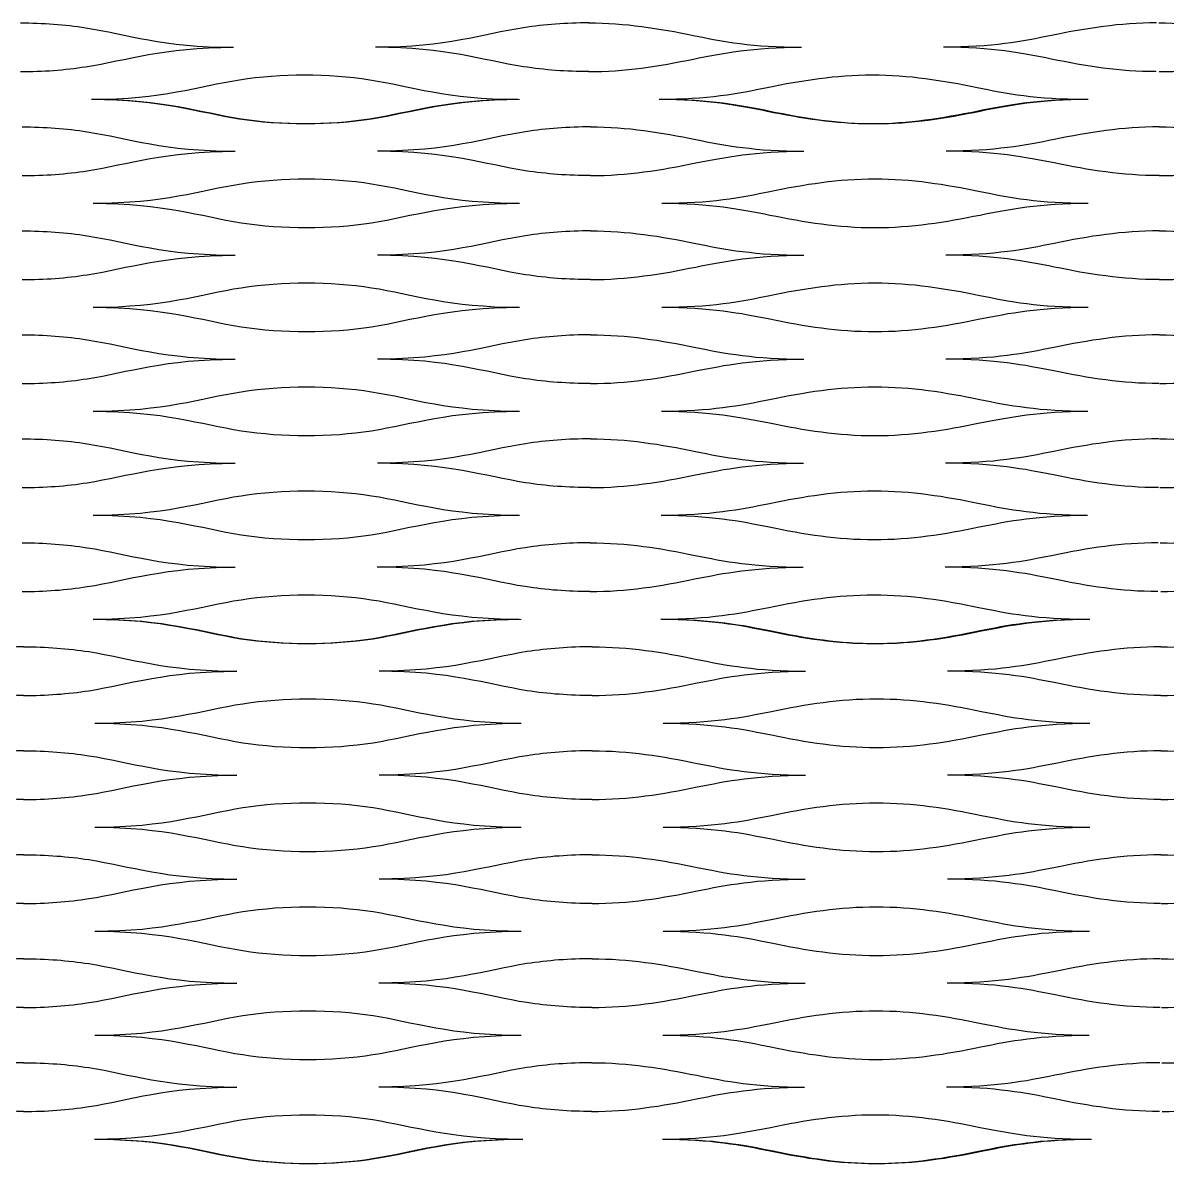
# Model space of a CAD drawing. Header units: millimetres. Extents: x 1 to 583, y -486 to -2.
# Drawn here: x 340.55 to 361.34, y -48.27 to -27.52 of the extents above; entities that cross this region are included whole.
import ezdxf

# ---------------------------------------------------------------- set-up
doc = ezdxf.new("R2010")
doc.units = ezdxf.units.MM
doc.header["$MEASUREMENT"] = 0
doc.layers.add('DEFAULT', color=7, linetype='Continuous')

msp = doc.modelspace()

# ---------------------------------------------------------------- linework, layer by layer
at = {"layer": 'DEFAULT'}
for points, knots in [([(340.51, -27.519), (340.913, -27.519), (341.317, -27.549), (341.693, -27.608), (342.446, -27.726), (343.091, -27.962), (344.381, -27.962)], [0, 0, 0, 0, 1, 1, 1, 2, 2, 2, 2]), ([(350.833, -27.519), (350.429, -27.519), (350.026, -27.549), (349.65, -27.608), (348.897, -27.726), (348.252, -27.962), (346.962, -27.962)], [0, 0, 0, 0, 1, 1, 1, 2, 2, 2, 2]), ([(350.83, -27.519), (351.495, -27.519), (352.109, -27.618), (352.737, -27.748), (353.251, -27.854), (353.827, -27.962), (354.698, -27.962)], [0, 0, 0, 0, 1, 1, 1, 2, 2, 2, 2]), ([(361.15, -27.519), (360.485, -27.519), (359.87, -27.618), (359.241, -27.748), (358.726, -27.854), (358.148, -27.962), (357.277, -27.962)], [0, 0, 0, 0, 1, 1, 1, 2, 2, 2, 2]), ([(361.188, -27.519), (361.853, -27.519), (362.468, -27.618), (363.097, -27.748), (363.612, -27.854), (364.19, -27.962), (365.061, -27.962)], [0, 0, 0, 0, 1, 1, 1, 2, 2, 2, 2]), ([(340.51, -28.405), (340.913, -28.405), (341.317, -28.375), (341.693, -28.316), (342.446, -28.198), (343.091, -27.962), (344.381, -27.962)], [0, 0, 0, 0, 1, 1, 1, 2, 2, 2, 2]), ([(350.833, -28.405), (350.429, -28.405), (350.026, -28.375), (349.65, -28.316), (348.897, -28.198), (348.252, -27.962), (346.962, -27.962)], [0, 0, 0, 0, 1, 1, 1, 2, 2, 2, 2]), ([(350.826, -28.405), (351.491, -28.405), (352.105, -28.306), (352.735, -28.176), (353.25, -28.07), (353.827, -27.962), (354.698, -27.962)], [0, 0, 0, 0, 1, 1, 1, 2, 2, 2, 2]), ([(361.143, -28.405), (360.478, -28.405), (359.865, -28.306), (359.237, -28.176), (358.724, -28.07), (358.148, -27.962), (357.277, -27.962)], [0, 0, 0, 0, 1, 1, 1, 2, 2, 2, 2]), ([(361.195, -28.405), (361.86, -28.405), (362.473, -28.306), (363.101, -28.176), (363.614, -28.07), (364.19, -27.962), (365.061, -27.962)], [0, 0, 0, 0, 1, 1, 1, 2, 2, 2, 2]), ([(341.8, -28.907), (343.091, -28.907), (343.736, -28.671), (344.489, -28.552), (345.241, -28.434), (346.101, -28.434), (346.854, -28.552), (347.607, -28.671), (348.252, -28.907), (349.542, -28.907)], [0, 0, 0, 0, 1, 1, 1, 2, 2, 2, 3, 3, 3, 3]), ([(352.113, -28.907), (352.984, -28.907), (353.561, -28.799), (354.076, -28.693), (354.705, -28.563), (355.319, -28.464), (355.984, -28.464), (356.649, -28.464), (357.262, -28.563), (357.89, -28.693), (358.403, -28.799), (358.979, -28.907), (359.849, -28.907)], [0, 0, 0, 0, 1, 1, 1, 2, 2, 2, 3, 3, 3, 4, 4, 4, 4]), ([(341.8, -28.907), (343.089, -28.907), (343.733, -29.143), (344.485, -29.261), (345.237, -29.379), (346.097, -29.379), (346.849, -29.261), (347.601, -29.143), (348.246, -28.907), (349.535, -28.907)], [0, 0, 0, 0, 1, 1, 1, 2, 2, 2, 3, 3, 3, 3]), ([(341.83, -28.907), (343.121, -28.907), (343.767, -29.143), (344.52, -29.261), (345.273, -29.379), (346.134, -29.379), (346.887, -29.261), (347.64, -29.143), (348.286, -28.907), (349.577, -28.907)], [0, 0, 0, 0, 1, 1, 1, 2, 2, 2, 3, 3, 3, 3]), ([(352.113, -28.907), (352.984, -28.907), (353.559, -29.014), (354.073, -29.121), (354.699, -29.25), (355.312, -29.349), (355.976, -29.349), (356.641, -29.349), (357.255, -29.25), (357.885, -29.121), (358.401, -29.014), (358.979, -28.907), (359.849, -28.907)], [0, 0, 0, 0, 1, 1, 1, 2, 2, 2, 3, 3, 3, 4, 4, 4, 4]), ([(352.159, -28.907), (353.031, -28.907), (353.608, -29.014), (354.123, -29.121), (354.753, -29.25), (355.367, -29.35), (356.033, -29.35), (356.698, -29.35), (357.313, -29.25), (357.942, -29.121), (358.457, -29.014), (359.035, -28.907), (359.906, -28.907)], [0, 0, 0, 0, 1, 1, 1, 2, 2, 2, 3, 3, 3, 4, 4, 4, 4]), ([(340.539, -29.409), (340.942, -29.409), (341.346, -29.438), (341.722, -29.497), (342.476, -29.615), (343.121, -29.851), (344.412, -29.851)], [0, 0, 0, 0, 1, 1, 1, 2, 2, 2, 2]), ([(350.868, -29.409), (350.465, -29.409), (350.061, -29.438), (349.685, -29.497), (348.932, -29.615), (348.286, -29.851), (346.995, -29.851)], [0, 0, 0, 0, 1, 1, 1, 2, 2, 2, 2]), ([(350.868, -29.409), (351.534, -29.409), (352.148, -29.508), (352.778, -29.638), (353.293, -29.744), (353.87, -29.851), (354.742, -29.851)], [0, 0, 0, 0, 1, 1, 1, 2, 2, 2, 2]), ([(361.198, -29.409), (360.532, -29.409), (359.917, -29.508), (359.288, -29.638), (358.773, -29.744), (358.196, -29.851), (357.324, -29.851)], [0, 0, 0, 0, 1, 1, 1, 2, 2, 2, 2]), ([(361.198, -29.409), (361.863, -29.409), (362.478, -29.508), (363.107, -29.638), (363.622, -29.744), (364.2, -29.851), (365.071, -29.851)], [0, 0, 0, 0, 1, 1, 1, 2, 2, 2, 2]), ([(340.539, -30.294), (340.942, -30.294), (341.346, -30.265), (341.722, -30.206), (342.476, -30.088), (343.121, -29.851), (344.412, -29.851)], [0, 0, 0, 0, 1, 1, 1, 2, 2, 2, 2]), ([(350.868, -30.294), (350.465, -30.294), (350.061, -30.265), (349.685, -30.206), (348.932, -30.088), (348.286, -29.851), (346.995, -29.851)], [0, 0, 0, 0, 1, 1, 1, 2, 2, 2, 2]), ([(350.868, -30.294), (351.534, -30.294), (352.148, -30.195), (352.778, -30.065), (353.293, -29.959), (353.87, -29.851), (354.742, -29.851)], [0, 0, 0, 0, 1, 1, 1, 2, 2, 2, 2]), ([(361.197, -30.294), (360.532, -30.294), (359.917, -30.195), (359.288, -30.065), (358.773, -29.959), (358.196, -29.851), (357.324, -29.851)], [0, 0, 0, 0, 1, 1, 1, 2, 2, 2, 2]), ([(361.198, -30.294), (361.863, -30.294), (362.478, -30.195), (363.107, -30.065), (363.622, -29.959), (364.2, -29.851), (365.071, -29.851)], [0, 0, 0, 0, 1, 1, 1, 2, 2, 2, 2]), ([(341.83, -30.796), (343.121, -30.796), (343.767, -30.56), (344.52, -30.442), (345.273, -30.324), (346.134, -30.324), (346.887, -30.442), (347.64, -30.56), (348.286, -30.796), (349.577, -30.796)], [0, 0, 0, 0, 1, 1, 1, 2, 2, 2, 3, 3, 3, 3]), ([(352.159, -30.796), (353.031, -30.796), (353.608, -30.689), (354.123, -30.582), (354.753, -30.452), (355.367, -30.353), (356.033, -30.353), (356.698, -30.353), (357.313, -30.452), (357.942, -30.582), (358.457, -30.689), (359.035, -30.796), (359.906, -30.796)], [0, 0, 0, 0, 1, 1, 1, 2, 2, 2, 3, 3, 3, 4, 4, 4, 4]), ([(341.83, -30.796), (343.121, -30.796), (343.767, -31.032), (344.52, -31.15), (345.273, -31.268), (346.134, -31.268), (346.887, -31.15), (347.64, -31.032), (348.286, -30.796), (349.577, -30.796)], [0, 0, 0, 0, 1, 1, 1, 2, 2, 2, 3, 3, 3, 3]), ([(352.159, -30.796), (353.031, -30.796), (353.608, -30.904), (354.123, -31.01), (354.752, -31.14), (355.367, -31.239), (356.032, -31.239), (356.698, -31.239), (357.313, -31.14), (357.942, -31.01), (358.457, -30.904), (359.035, -30.796), (359.906, -30.796)], [0, 0, 0, 0, 1, 1, 1, 2, 2, 2, 3, 3, 3, 4, 4, 4, 4]), ([(340.539, -31.298), (340.942, -31.298), (341.346, -31.328), (341.722, -31.387), (342.476, -31.505), (343.121, -31.741), (344.412, -31.741)], [0, 0, 0, 0, 1, 1, 1, 2, 2, 2, 2]), ([(350.868, -31.298), (350.465, -31.298), (350.061, -31.328), (349.685, -31.387), (348.931, -31.505), (348.286, -31.741), (346.995, -31.741)], [0, 0, 0, 0, 1, 1, 1, 2, 2, 2, 2]), ([(350.868, -31.298), (351.534, -31.298), (352.148, -31.397), (352.777, -31.527), (353.292, -31.633), (353.87, -31.741), (354.741, -31.741)], [0, 0, 0, 0, 1, 1, 1, 2, 2, 2, 2]), ([(361.197, -31.298), (360.531, -31.298), (359.917, -31.397), (359.287, -31.527), (358.772, -31.633), (358.195, -31.741), (357.323, -31.741)], [0, 0, 0, 0, 1, 1, 1, 2, 2, 2, 2]), ([(361.198, -31.298), (361.864, -31.298), (362.478, -31.397), (363.108, -31.527), (363.623, -31.633), (364.2, -31.741), (365.072, -31.741)], [0, 0, 0, 0, 1, 1, 1, 2, 2, 2, 2]), ([(340.539, -32.184), (340.942, -32.184), (341.346, -32.154), (341.722, -32.095), (342.476, -31.977), (343.121, -31.741), (344.412, -31.741)], [0, 0, 0, 0, 1, 1, 1, 2, 2, 2, 2]), ([(350.868, -32.184), (350.465, -32.184), (350.061, -32.154), (349.685, -32.095), (348.931, -31.977), (348.286, -31.741), (346.995, -31.741)], [0, 0, 0, 0, 1, 1, 1, 2, 2, 2, 2]), ([(350.868, -32.184), (351.533, -32.184), (352.148, -32.085), (352.777, -31.955), (353.292, -31.849), (353.87, -31.741), (354.741, -31.741)], [0, 0, 0, 0, 1, 1, 1, 2, 2, 2, 2]), ([(361.196, -32.184), (360.531, -32.184), (359.916, -32.085), (359.287, -31.955), (358.772, -31.849), (358.195, -31.741), (357.323, -31.741)], [0, 0, 0, 0, 1, 1, 1, 2, 2, 2, 2]), ([(361.199, -32.184), (361.864, -32.184), (362.479, -32.085), (363.108, -31.955), (363.623, -31.849), (364.2, -31.741), (365.072, -31.741)], [0, 0, 0, 0, 1, 1, 1, 2, 2, 2, 2]), ([(341.83, -32.686), (343.121, -32.686), (343.767, -32.449), (344.52, -32.331), (345.273, -32.213), (346.134, -32.213), (346.887, -32.331), (347.64, -32.449), (348.286, -32.686), (349.577, -32.686)], [0, 0, 0, 0, 1, 1, 1, 2, 2, 2, 3, 3, 3, 3]), ([(352.159, -32.686), (353.03, -32.686), (353.608, -32.578), (354.123, -32.472), (354.752, -32.342), (355.366, -32.243), (356.032, -32.243), (356.698, -32.243), (357.312, -32.342), (357.941, -32.472), (358.456, -32.578), (359.034, -32.686), (359.905, -32.686)], [0, 0, 0, 0, 1, 1, 1, 2, 2, 2, 3, 3, 3, 4, 4, 4, 4]), ([(341.83, -32.686), (343.121, -32.686), (343.767, -32.922), (344.52, -33.04), (345.273, -33.158), (346.134, -33.158), (346.887, -33.04), (347.64, -32.922), (348.285, -32.686), (349.576, -32.686)], [0, 0, 0, 0, 1, 1, 1, 2, 2, 2, 3, 3, 3, 3]), ([(352.159, -32.686), (353.03, -32.686), (353.607, -32.793), (354.122, -32.899), (354.751, -33.029), (355.365, -33.128), (356.031, -33.128), (356.697, -33.128), (357.311, -33.029), (357.941, -32.899), (358.456, -32.793), (359.034, -32.686), (359.905, -32.686)], [0, 0, 0, 0, 1, 1, 1, 2, 2, 2, 3, 3, 3, 4, 4, 4, 4]), ([(340.539, -33.187), (340.942, -33.187), (341.346, -33.217), (341.722, -33.276), (342.476, -33.394), (343.121, -33.63), (344.412, -33.63)], [0, 0, 0, 0, 1, 1, 1, 2, 2, 2, 2]), ([(350.867, -33.187), (350.464, -33.187), (350.061, -33.217), (349.684, -33.276), (348.931, -33.394), (348.285, -33.63), (346.994, -33.63)], [0, 0, 0, 0, 1, 1, 1, 2, 2, 2, 2]), ([(350.867, -33.187), (351.533, -33.187), (352.147, -33.287), (352.776, -33.416), (353.291, -33.523), (353.868, -33.63), (354.739, -33.63)], [0, 0, 0, 0, 1, 1, 1, 2, 2, 2, 2]), ([(361.195, -33.187), (360.529, -33.187), (359.915, -33.287), (359.285, -33.416), (358.77, -33.523), (358.193, -33.63), (357.321, -33.63)], [0, 0, 0, 0, 1, 1, 1, 2, 2, 2, 2]), ([(361.2, -33.187), (361.866, -33.187), (362.48, -33.287), (363.11, -33.416), (363.625, -33.523), (364.202, -33.63), (365.074, -33.63)], [0, 0, 0, 0, 1, 1, 1, 2, 2, 2, 2]), ([(340.539, -34.073), (340.942, -34.073), (341.346, -34.044), (341.722, -33.985), (342.476, -33.866), (343.121, -33.63), (344.412, -33.63)], [0, 0, 0, 0, 1, 1, 1, 2, 2, 2, 2]), ([(350.867, -34.073), (350.464, -34.073), (350.061, -34.044), (349.684, -33.985), (348.931, -33.866), (348.285, -33.63), (346.994, -33.63)], [0, 0, 0, 0, 1, 1, 1, 2, 2, 2, 2]), ([(350.866, -34.073), (351.532, -34.073), (352.146, -33.974), (352.775, -33.844), (353.29, -33.738), (353.868, -33.63), (354.739, -33.63)], [0, 0, 0, 0, 1, 1, 1, 2, 2, 2, 2]), ([(361.193, -34.073), (360.528, -34.073), (359.913, -33.974), (359.285, -33.844), (358.77, -33.738), (358.193, -33.63), (357.321, -33.63)], [0, 0, 0, 0, 1, 1, 1, 2, 2, 2, 2]), ([(361.202, -34.073), (361.867, -34.073), (362.482, -33.974), (363.111, -33.844), (363.625, -33.738), (364.202, -33.63), (365.074, -33.63)], [0, 0, 0, 0, 1, 1, 1, 2, 2, 2, 2]), ([(341.83, -34.575), (343.121, -34.575), (343.767, -34.339), (344.52, -34.221), (345.273, -34.103), (346.134, -34.103), (346.887, -34.221), (347.64, -34.339), (348.285, -34.575), (349.576, -34.575)], [0, 0, 0, 0, 1, 1, 1, 2, 2, 2, 3, 3, 3, 3]), ([(352.156, -34.575), (353.028, -34.575), (353.605, -34.467), (354.12, -34.361), (354.749, -34.231), (355.364, -34.132), (356.029, -34.132), (356.695, -34.132), (357.309, -34.231), (357.938, -34.361), (358.453, -34.467), (359.03, -34.575), (359.901, -34.575)], [0, 0, 0, 0, 1, 1, 1, 2, 2, 2, 3, 3, 3, 4, 4, 4, 4]), ([(341.83, -34.575), (343.12, -34.575), (343.766, -34.811), (344.519, -34.929), (345.272, -35.047), (346.132, -35.047), (346.885, -34.929), (347.639, -34.811), (348.284, -34.575), (349.575, -34.575)], [0, 0, 0, 0, 1, 1, 1, 2, 2, 2, 3, 3, 3, 3]), ([(352.156, -34.575), (353.028, -34.575), (353.605, -34.683), (354.119, -34.789), (354.748, -34.919), (355.362, -35.018), (356.027, -35.018), (356.693, -35.018), (357.307, -34.919), (357.937, -34.789), (358.452, -34.683), (359.03, -34.575), (359.901, -34.575)], [0, 0, 0, 0, 1, 1, 1, 2, 2, 2, 3, 3, 3, 4, 4, 4, 4]), ([(340.539, -35.077), (340.942, -35.077), (341.346, -35.106), (341.722, -35.166), (342.475, -35.284), (343.12, -35.52), (344.411, -35.52)], [0, 0, 0, 0, 1, 1, 1, 2, 2, 2, 2]), ([(350.866, -35.077), (350.462, -35.077), (350.059, -35.106), (349.682, -35.166), (348.929, -35.284), (348.284, -35.52), (346.993, -35.52)], [0, 0, 0, 0, 1, 1, 1, 2, 2, 2, 2]), ([(350.864, -35.077), (351.53, -35.077), (352.144, -35.176), (352.773, -35.306), (353.287, -35.412), (353.864, -35.52), (354.735, -35.52)], [0, 0, 0, 0, 1, 1, 1, 2, 2, 2, 2]), ([(361.19, -35.077), (360.524, -35.077), (359.909, -35.176), (359.28, -35.306), (358.765, -35.412), (358.187, -35.52), (357.316, -35.52)], [0, 0, 0, 0, 1, 1, 1, 2, 2, 2, 2]), ([(361.205, -35.077), (361.871, -35.077), (362.486, -35.176), (363.115, -35.306), (363.63, -35.412), (364.208, -35.52), (365.079, -35.52)], [0, 0, 0, 0, 1, 1, 1, 2, 2, 2, 2]), ([(340.539, -35.963), (340.942, -35.963), (341.346, -35.933), (341.722, -35.874), (342.475, -35.756), (343.12, -35.52), (344.411, -35.52)], [0, 0, 0, 0, 1, 1, 1, 2, 2, 2, 2]), ([(350.866, -35.963), (350.462, -35.963), (350.059, -35.933), (349.682, -35.874), (348.929, -35.756), (348.284, -35.52), (346.993, -35.52)], [0, 0, 0, 0, 1, 1, 1, 2, 2, 2, 2]), ([(350.862, -35.963), (351.528, -35.963), (352.142, -35.863), (352.771, -35.734), (353.286, -35.627), (353.864, -35.52), (354.735, -35.52)], [0, 0, 0, 0, 1, 1, 1, 2, 2, 2, 2]), ([(361.186, -35.963), (360.52, -35.963), (359.907, -35.863), (359.278, -35.734), (358.764, -35.627), (358.187, -35.52), (357.316, -35.52)], [0, 0, 0, 0, 1, 1, 1, 2, 2, 2, 2]), ([(361.209, -35.963), (361.875, -35.963), (362.489, -35.863), (363.117, -35.734), (363.631, -35.627), (364.208, -35.52), (365.079, -35.52)], [0, 0, 0, 0, 1, 1, 1, 2, 2, 2, 2]), ([(341.83, -36.464), (343.12, -36.464), (343.766, -36.228), (344.519, -36.11), (345.272, -35.992), (346.132, -35.992), (346.885, -36.11), (347.639, -36.228), (348.284, -36.464), (349.575, -36.464)], [0, 0, 0, 0, 1, 1, 1, 2, 2, 2, 3, 3, 3, 3]), ([(352.151, -36.464), (353.022, -36.464), (353.6, -36.357), (354.115, -36.251), (354.744, -36.121), (355.358, -36.022), (356.024, -36.022), (356.689, -36.022), (357.303, -36.121), (357.931, -36.251), (358.445, -36.357), (359.022, -36.464), (359.893, -36.464)], [0, 0, 0, 0, 1, 1, 1, 2, 2, 2, 3, 3, 3, 4, 4, 4, 4]), ([(341.829, -36.464), (343.119, -36.464), (343.764, -36.701), (344.517, -36.819), (345.27, -36.937), (346.13, -36.937), (346.883, -36.819), (347.635, -36.701), (348.28, -36.464), (349.571, -36.464)], [0, 0, 0, 0, 1, 1, 1, 2, 2, 2, 3, 3, 3, 3]), ([(352.151, -36.464), (353.022, -36.464), (353.599, -36.572), (354.113, -36.678), (354.741, -36.808), (355.354, -36.907), (356.019, -36.907), (356.684, -36.907), (357.299, -36.808), (357.929, -36.678), (358.444, -36.572), (359.022, -36.464), (359.893, -36.464)], [0, 0, 0, 0, 1, 1, 1, 2, 2, 2, 3, 3, 3, 4, 4, 4, 4]), ([(340.539, -36.966), (340.942, -36.966), (341.345, -36.996), (341.722, -37.055), (342.474, -37.173), (343.119, -37.409), (344.41, -37.409)], [0, 0, 0, 0, 1, 1, 1, 2, 2, 2, 2]), ([(350.861, -36.966), (350.458, -36.966), (350.055, -36.996), (349.678, -37.055), (348.926, -37.173), (348.28, -37.409), (346.99, -37.409)], [0, 0, 0, 0, 1, 1, 1, 2, 2, 2, 2]), ([(350.859, -36.966), (351.524, -36.966), (352.138, -37.065), (352.766, -37.195), (353.279, -37.301), (353.856, -37.409), (354.726, -37.409)], [0, 0, 0, 0, 1, 1, 1, 2, 2, 2, 2]), ([(361.179, -36.966), (360.514, -36.966), (359.899, -37.065), (359.269, -37.195), (358.754, -37.301), (358.177, -37.409), (357.306, -37.409)], [0, 0, 0, 0, 1, 1, 1, 2, 2, 2, 2]), ([(361.216, -36.966), (361.881, -36.966), (362.496, -37.065), (363.126, -37.195), (363.641, -37.301), (364.219, -37.409), (365.089, -37.409)], [0, 0, 0, 0, 1, 1, 1, 2, 2, 2, 2]), ([(340.539, -37.852), (340.942, -37.852), (341.345, -37.822), (341.722, -37.763), (342.474, -37.645), (343.119, -37.409), (344.41, -37.409)], [0, 0, 0, 0, 1, 1, 1, 2, 2, 2, 2]), ([(350.861, -37.852), (350.458, -37.852), (350.055, -37.822), (349.678, -37.763), (348.926, -37.645), (348.28, -37.409), (346.99, -37.409)], [0, 0, 0, 0, 1, 1, 1, 2, 2, 2, 2]), ([(350.855, -37.852), (351.52, -37.852), (352.134, -37.753), (352.763, -37.623), (353.278, -37.517), (353.856, -37.409), (354.726, -37.409)], [0, 0, 0, 0, 1, 1, 1, 2, 2, 2, 2]), ([(361.171, -37.852), (360.506, -37.852), (359.893, -37.753), (359.266, -37.623), (358.752, -37.517), (358.177, -37.409), (357.306, -37.409)], [0, 0, 0, 0, 1, 1, 1, 2, 2, 2, 2]), ([(361.224, -37.852), (361.889, -37.852), (362.502, -37.753), (363.129, -37.623), (363.643, -37.517), (364.219, -37.409), (365.089, -37.409)], [0, 0, 0, 0, 1, 1, 1, 2, 2, 2, 2]), ([(341.829, -38.354), (343.119, -38.354), (343.764, -38.118), (344.517, -38), (345.27, -37.882), (346.13, -37.882), (346.883, -38), (347.635, -38.118), (348.28, -38.354), (349.571, -38.354)], [0, 0, 0, 0, 1, 1, 1, 2, 2, 2, 3, 3, 3, 3]), ([(352.142, -38.354), (353.012, -38.354), (353.59, -38.246), (354.104, -38.14), (354.734, -38.01), (355.348, -37.911), (356.013, -37.911), (356.678, -37.911), (357.291, -38.01), (357.918, -38.14), (358.432, -38.246), (359.007, -38.354), (359.878, -38.354)], [0, 0, 0, 0, 1, 1, 1, 2, 2, 2, 3, 3, 3, 4, 4, 4, 4]), ([(341.828, -38.354), (343.117, -38.354), (343.762, -38.59), (344.514, -38.708), (345.266, -38.826), (346.126, -38.826), (346.878, -38.708), (347.63, -38.59), (348.274, -38.354), (349.564, -38.354)], [0, 0, 0, 0, 1, 1, 1, 2, 2, 2, 3, 3, 3, 3]), ([(341.859, -38.354), (343.15, -38.354), (343.795, -38.59), (344.549, -38.708), (345.302, -38.826), (346.163, -38.826), (346.916, -38.708), (347.669, -38.59), (348.315, -38.354), (349.606, -38.354)], [0, 0, 0, 0, 1, 1, 1, 2, 2, 2, 3, 3, 3, 3]), ([(352.142, -38.354), (353.012, -38.354), (353.588, -38.461), (354.101, -38.568), (354.728, -38.698), (355.34, -38.797), (356.005, -38.797), (356.669, -38.797), (357.284, -38.698), (357.914, -38.568), (358.429, -38.461), (359.007, -38.354), (359.878, -38.354)], [0, 0, 0, 0, 1, 1, 1, 2, 2, 2, 3, 3, 3, 4, 4, 4, 4]), ([(352.188, -38.354), (353.06, -38.354), (353.637, -38.462), (354.152, -38.568), (354.781, -38.698), (355.396, -38.797), (356.061, -38.797), (356.727, -38.797), (357.342, -38.698), (357.971, -38.568), (358.486, -38.462), (359.064, -38.354), (359.935, -38.354)], [0, 0, 0, 0, 1, 1, 1, 2, 2, 2, 3, 3, 3, 4, 4, 4, 4]), ([(340.567, -38.856), (339.902, -38.856), (339.287, -38.955), (338.658, -39.085), (338.143, -39.191), (337.566, -39.299), (336.694, -39.299)], [0, 0, 0, 0, 1, 1, 1, 2, 2, 2, 2]), ([(340.567, -38.856), (340.971, -38.856), (341.374, -38.885), (341.751, -38.944), (342.504, -39.062), (343.15, -39.299), (344.441, -39.299)], [0, 0, 0, 0, 1, 1, 1, 2, 2, 2, 2]), ([(350.897, -38.856), (350.493, -38.856), (350.09, -38.885), (349.713, -38.944), (348.96, -39.062), (348.315, -39.299), (347.023, -39.299)], [0, 0, 0, 0, 1, 1, 1, 2, 2, 2, 2]), ([(350.897, -38.856), (351.563, -38.856), (352.177, -38.955), (352.806, -39.085), (353.321, -39.191), (353.899, -39.299), (354.77, -39.299)], [0, 0, 0, 0, 1, 1, 1, 2, 2, 2, 2]), ([(361.226, -38.856), (360.56, -38.856), (359.946, -38.955), (359.317, -39.085), (358.802, -39.191), (358.224, -39.299), (357.353, -39.299)], [0, 0, 0, 0, 1, 1, 1, 2, 2, 2, 2]), ([(361.226, -38.856), (361.892, -38.856), (362.506, -38.955), (363.136, -39.085), (363.651, -39.191), (364.228, -39.299), (365.1, -39.299)], [0, 0, 0, 0, 1, 1, 1, 2, 2, 2, 2]), ([(340.567, -39.741), (339.902, -39.741), (339.287, -39.642), (338.658, -39.513), (338.143, -39.406), (337.566, -39.299), (336.694, -39.299)], [0, 0, 0, 0, 1, 1, 1, 2, 2, 2, 2]), ([(340.567, -39.741), (340.971, -39.741), (341.374, -39.712), (341.751, -39.653), (342.504, -39.535), (343.15, -39.299), (344.441, -39.299)], [0, 0, 0, 0, 1, 1, 1, 2, 2, 2, 2]), ([(350.897, -39.741), (350.493, -39.741), (350.09, -39.712), (349.713, -39.653), (348.96, -39.535), (348.315, -39.299), (347.023, -39.299)], [0, 0, 0, 0, 1, 1, 1, 2, 2, 2, 2]), ([(350.897, -39.741), (351.562, -39.741), (352.177, -39.642), (352.806, -39.513), (353.321, -39.406), (353.899, -39.299), (354.77, -39.299)], [0, 0, 0, 0, 1, 1, 1, 2, 2, 2, 2]), ([(361.226, -39.741), (360.56, -39.741), (359.946, -39.642), (359.317, -39.513), (358.802, -39.406), (358.224, -39.299), (357.353, -39.299)], [0, 0, 0, 0, 1, 1, 1, 2, 2, 2, 2]), ([(361.226, -39.741), (361.892, -39.741), (362.507, -39.642), (363.136, -39.513), (363.651, -39.406), (364.228, -39.299), (365.1, -39.299)], [0, 0, 0, 0, 1, 1, 1, 2, 2, 2, 2]), ([(341.859, -40.243), (343.15, -40.243), (343.795, -40.007), (344.549, -39.889), (345.302, -39.771), (346.163, -39.771), (346.916, -39.889), (347.669, -40.007), (348.315, -40.243), (349.606, -40.243)], [0, 0, 0, 0, 1, 1, 1, 2, 2, 2, 3, 3, 3, 3]), ([(352.188, -40.243), (353.06, -40.243), (353.637, -40.136), (354.152, -40.029), (354.781, -39.9), (355.396, -39.8), (356.061, -39.8), (356.727, -39.8), (357.342, -39.9), (357.971, -40.029), (358.486, -40.136), (359.063, -40.243), (359.935, -40.243)], [0, 0, 0, 0, 1, 1, 1, 2, 2, 2, 3, 3, 3, 4, 4, 4, 4]), ([(341.859, -40.243), (343.15, -40.243), (343.795, -40.48), (344.549, -40.598), (345.302, -40.716), (346.162, -40.716), (346.916, -40.598), (347.669, -40.48), (348.314, -40.243), (349.606, -40.243)], [0, 0, 0, 0, 1, 1, 1, 2, 2, 2, 3, 3, 3, 3]), ([(352.188, -40.243), (353.06, -40.243), (353.637, -40.351), (354.152, -40.457), (354.781, -40.587), (355.395, -40.686), (356.061, -40.686), (356.727, -40.686), (357.341, -40.587), (357.971, -40.457), (358.486, -40.351), (359.063, -40.243), (359.935, -40.243)], [0, 0, 0, 0, 1, 1, 1, 2, 2, 2, 3, 3, 3, 4, 4, 4, 4]), ([(340.567, -40.745), (339.902, -40.745), (339.287, -40.844), (338.658, -40.974), (338.143, -41.08), (337.566, -41.188), (336.694, -41.188)], [0, 0, 0, 0, 1, 1, 1, 2, 2, 2, 2]), ([(340.567, -40.745), (340.971, -40.745), (341.374, -40.775), (341.751, -40.834), (342.504, -40.952), (343.15, -41.188), (344.441, -41.188)], [0, 0, 0, 0, 1, 1, 1, 2, 2, 2, 2]), ([(350.897, -40.745), (350.493, -40.745), (350.09, -40.775), (349.713, -40.834), (348.96, -40.952), (348.314, -41.188), (347.023, -41.188)], [0, 0, 0, 0, 1, 1, 1, 2, 2, 2, 2]), ([(350.897, -40.745), (351.562, -40.745), (352.177, -40.844), (352.806, -40.974), (353.321, -41.08), (353.898, -41.188), (354.77, -41.188)], [0, 0, 0, 0, 1, 1, 1, 2, 2, 2, 2]), ([(361.226, -40.745), (360.56, -40.745), (359.945, -40.844), (359.316, -40.974), (358.801, -41.08), (358.224, -41.188), (357.352, -41.188)], [0, 0, 0, 0, 1, 1, 1, 2, 2, 2, 2]), ([(361.227, -40.745), (361.892, -40.745), (362.507, -40.844), (363.136, -40.974), (363.651, -41.08), (364.229, -41.188), (365.1, -41.188)], [0, 0, 0, 0, 1, 1, 1, 2, 2, 2, 2]), ([(340.567, -41.631), (339.902, -41.631), (339.287, -41.532), (338.658, -41.402), (338.143, -41.296), (337.566, -41.188), (336.694, -41.188)], [0, 0, 0, 0, 1, 1, 1, 2, 2, 2, 2]), ([(340.567, -41.631), (340.971, -41.631), (341.374, -41.601), (341.751, -41.542), (342.504, -41.424), (343.15, -41.188), (344.441, -41.188)], [0, 0, 0, 0, 1, 1, 1, 2, 2, 2, 2]), ([(350.897, -41.631), (350.493, -41.631), (350.09, -41.601), (349.713, -41.542), (348.96, -41.424), (348.314, -41.188), (347.023, -41.188)], [0, 0, 0, 0, 1, 1, 1, 2, 2, 2, 2]), ([(350.896, -41.631), (351.562, -41.631), (352.176, -41.532), (352.806, -41.402), (353.321, -41.296), (353.898, -41.188), (354.77, -41.188)], [0, 0, 0, 0, 1, 1, 1, 2, 2, 2, 2]), ([(361.225, -41.631), (360.559, -41.631), (359.945, -41.532), (359.316, -41.402), (358.801, -41.296), (358.224, -41.188), (357.352, -41.188)], [0, 0, 0, 0, 1, 1, 1, 2, 2, 2, 2]), ([(361.227, -41.631), (361.893, -41.631), (362.508, -41.532), (363.137, -41.402), (363.651, -41.296), (364.229, -41.188), (365.1, -41.188)], [0, 0, 0, 0, 1, 1, 1, 2, 2, 2, 2]), ([(341.859, -42.133), (343.15, -42.133), (343.795, -41.897), (344.549, -41.778), (345.302, -41.66), (346.162, -41.66), (346.916, -41.778), (347.669, -41.897), (348.314, -42.133), (349.606, -42.133)], [0, 0, 0, 0, 1, 1, 1, 2, 2, 2, 3, 3, 3, 3]), ([(352.187, -42.133), (353.059, -42.133), (353.636, -42.025), (354.151, -41.919), (354.78, -41.789), (355.395, -41.69), (356.06, -41.69), (356.726, -41.69), (357.341, -41.789), (357.97, -41.919), (358.485, -42.025), (359.062, -42.133), (359.934, -42.133)], [0, 0, 0, 0, 1, 1, 1, 2, 2, 2, 3, 3, 3, 4, 4, 4, 4]), ([(341.859, -42.133), (343.15, -42.133), (343.795, -42.369), (344.548, -42.487), (345.301, -42.605), (346.162, -42.605), (346.915, -42.487), (347.668, -42.369), (348.314, -42.133), (349.605, -42.133)], [0, 0, 0, 0, 1, 1, 1, 2, 2, 2, 3, 3, 3, 3]), ([(352.187, -42.133), (353.059, -42.133), (353.636, -42.24), (354.151, -42.347), (354.78, -42.476), (355.394, -42.576), (356.06, -42.576), (356.725, -42.576), (357.34, -42.477), (357.969, -42.347), (358.485, -42.24), (359.062, -42.133), (359.934, -42.133)], [0, 0, 0, 0, 1, 1, 1, 2, 2, 2, 3, 3, 3, 4, 4, 4, 4]), ([(340.567, -42.635), (339.902, -42.635), (339.287, -42.734), (338.658, -42.864), (338.143, -42.97), (337.566, -43.077), (336.695, -43.077)], [0, 0, 0, 0, 1, 1, 1, 2, 2, 2, 2]), ([(340.567, -42.635), (340.971, -42.635), (341.374, -42.664), (341.751, -42.723), (342.504, -42.841), (343.15, -43.077), (344.441, -43.077)], [0, 0, 0, 0, 1, 1, 1, 2, 2, 2, 2]), ([(350.896, -42.635), (350.493, -42.635), (350.089, -42.664), (349.713, -42.723), (348.959, -42.841), (348.314, -43.077), (347.023, -43.077)], [0, 0, 0, 0, 1, 1, 1, 2, 2, 2, 2]), ([(350.896, -42.635), (351.561, -42.635), (352.176, -42.734), (352.805, -42.864), (353.319, -42.97), (353.897, -43.077), (354.768, -43.077)], [0, 0, 0, 0, 1, 1, 1, 2, 2, 2, 2]), ([(361.224, -42.635), (360.558, -42.635), (359.943, -42.734), (359.314, -42.864), (358.799, -42.97), (358.221, -43.077), (357.35, -43.077)], [0, 0, 0, 0, 1, 1, 1, 2, 2, 2, 2]), ([(361.229, -42.635), (361.894, -42.635), (362.509, -42.734), (363.138, -42.864), (363.653, -42.97), (364.231, -43.077), (365.102, -43.077)], [0, 0, 0, 0, 1, 1, 1, 2, 2, 2, 2]), ([(340.567, -43.52), (339.902, -43.52), (339.287, -43.421), (338.658, -43.291), (338.143, -43.185), (337.566, -43.077), (336.695, -43.077)], [0, 0, 0, 0, 1, 1, 1, 2, 2, 2, 2]), ([(340.567, -43.52), (340.971, -43.52), (341.374, -43.491), (341.751, -43.432), (342.504, -43.314), (343.15, -43.077), (344.441, -43.077)], [0, 0, 0, 0, 1, 1, 1, 2, 2, 2, 2]), ([(350.896, -43.52), (350.493, -43.52), (350.089, -43.491), (349.713, -43.432), (348.959, -43.314), (348.314, -43.077), (347.023, -43.077)], [0, 0, 0, 0, 1, 1, 1, 2, 2, 2, 2]), ([(350.895, -43.52), (351.56, -43.52), (352.175, -43.421), (352.804, -43.291), (353.319, -43.185), (353.897, -43.077), (354.768, -43.077)], [0, 0, 0, 0, 1, 1, 1, 2, 2, 2, 2]), ([(361.222, -43.52), (360.556, -43.52), (359.942, -43.421), (359.313, -43.291), (358.799, -43.185), (358.221, -43.077), (357.35, -43.077)], [0, 0, 0, 0, 1, 1, 1, 2, 2, 2, 2]), ([(361.231, -43.52), (361.896, -43.52), (362.51, -43.421), (363.139, -43.291), (363.654, -43.185), (364.231, -43.077), (365.102, -43.077)], [0, 0, 0, 0, 1, 1, 1, 2, 2, 2, 2]), ([(341.859, -44.022), (343.15, -44.022), (343.795, -43.786), (344.548, -43.668), (345.301, -43.55), (346.162, -43.55), (346.915, -43.668), (347.668, -43.786), (348.314, -44.022), (349.605, -44.022)], [0, 0, 0, 0, 1, 1, 1, 2, 2, 2, 3, 3, 3, 3]), ([(352.185, -44.022), (353.056, -44.022), (353.634, -43.915), (354.149, -43.808), (354.778, -43.678), (355.392, -43.579), (356.058, -43.579), (356.724, -43.579), (357.338, -43.678), (357.967, -43.808), (358.481, -43.915), (359.058, -44.022), (359.93, -44.022)], [0, 0, 0, 0, 1, 1, 1, 2, 2, 2, 3, 3, 3, 4, 4, 4, 4]), ([(341.858, -44.022), (343.149, -44.022), (343.795, -44.258), (344.547, -44.376), (345.3, -44.495), (346.161, -44.495), (346.914, -44.376), (347.667, -44.258), (348.312, -44.022), (349.603, -44.022)], [0, 0, 0, 0, 1, 1, 1, 2, 2, 2, 3, 3, 3, 3]), ([(352.185, -44.022), (353.056, -44.022), (353.633, -44.13), (354.148, -44.236), (354.776, -44.366), (355.39, -44.465), (356.056, -44.465), (356.721, -44.465), (357.336, -44.366), (357.966, -44.236), (358.481, -44.13), (359.058, -44.022), (359.93, -44.022)], [0, 0, 0, 0, 1, 1, 1, 2, 2, 2, 3, 3, 3, 4, 4, 4, 4]), ([(340.567, -44.524), (339.902, -44.524), (339.288, -44.623), (338.659, -44.753), (338.144, -44.859), (337.567, -44.967), (336.696, -44.967)], [0, 0, 0, 0, 1, 1, 1, 2, 2, 2, 2]), ([(340.567, -44.524), (340.971, -44.524), (341.374, -44.554), (341.751, -44.613), (342.504, -44.731), (343.149, -44.967), (344.44, -44.967)], [0, 0, 0, 0, 1, 1, 1, 2, 2, 2, 2]), ([(350.894, -44.524), (350.491, -44.524), (350.087, -44.554), (349.711, -44.613), (348.958, -44.731), (348.312, -44.967), (347.022, -44.967)], [0, 0, 0, 0, 1, 1, 1, 2, 2, 2, 2]), ([(350.893, -44.524), (351.558, -44.524), (352.172, -44.623), (352.801, -44.753), (353.315, -44.859), (353.892, -44.967), (354.764, -44.967)], [0, 0, 0, 0, 1, 1, 1, 2, 2, 2, 2]), ([(361.218, -44.524), (360.553, -44.524), (359.938, -44.623), (359.309, -44.753), (358.793, -44.859), (358.216, -44.967), (357.345, -44.967)], [0, 0, 0, 0, 1, 1, 1, 2, 2, 2, 2]), ([(361.234, -44.524), (361.899, -44.524), (362.514, -44.623), (363.144, -44.753), (363.659, -44.859), (364.236, -44.967), (365.108, -44.967)], [0, 0, 0, 0, 1, 1, 1, 2, 2, 2, 2]), ([(340.567, -45.41), (339.902, -45.41), (339.288, -45.311), (338.659, -45.181), (338.144, -45.075), (337.567, -44.967), (336.696, -44.967)], [0, 0, 0, 0, 1, 1, 1, 2, 2, 2, 2]), ([(340.567, -45.41), (340.971, -45.41), (341.374, -45.38), (341.751, -45.321), (342.504, -45.203), (343.149, -44.967), (344.44, -44.967)], [0, 0, 0, 0, 1, 1, 1, 2, 2, 2, 2]), ([(350.894, -45.41), (350.491, -45.41), (350.087, -45.38), (349.711, -45.321), (348.958, -45.203), (348.312, -44.967), (347.022, -44.967)], [0, 0, 0, 0, 1, 1, 1, 2, 2, 2, 2]), ([(350.891, -45.41), (351.556, -45.41), (352.171, -45.311), (352.8, -45.181), (353.315, -45.075), (353.892, -44.967), (354.764, -44.967)], [0, 0, 0, 0, 1, 1, 1, 2, 2, 2, 2]), ([(361.214, -45.41), (360.549, -45.41), (359.935, -45.311), (359.307, -45.181), (358.793, -45.075), (358.216, -44.967), (357.345, -44.967)], [0, 0, 0, 0, 1, 1, 1, 2, 2, 2, 2]), ([(361.238, -45.41), (361.903, -45.41), (362.517, -45.311), (363.146, -45.181), (363.66, -45.075), (364.236, -44.967), (365.108, -44.967)], [0, 0, 0, 0, 1, 1, 1, 2, 2, 2, 2]), ([(341.858, -45.912), (343.149, -45.912), (343.795, -45.675), (344.547, -45.557), (345.3, -45.439), (346.161, -45.439), (346.914, -45.557), (347.667, -45.675), (348.312, -45.912), (349.603, -45.912)], [0, 0, 0, 0, 1, 1, 1, 2, 2, 2, 3, 3, 3, 3]), ([(352.18, -45.912), (353.051, -45.912), (353.628, -45.804), (354.143, -45.698), (354.772, -45.568), (355.387, -45.469), (356.052, -45.469), (356.718, -45.469), (357.332, -45.568), (357.96, -45.698), (358.474, -45.804), (359.051, -45.912), (359.922, -45.912)], [0, 0, 0, 0, 1, 1, 1, 2, 2, 2, 3, 3, 3, 4, 4, 4, 4]), ([(341.858, -45.912), (343.148, -45.912), (343.793, -46.148), (344.546, -46.266), (345.299, -46.384), (346.159, -46.384), (346.911, -46.266), (347.664, -46.148), (348.309, -45.912), (349.599, -45.912)], [0, 0, 0, 0, 1, 1, 1, 2, 2, 2, 3, 3, 3, 3]), ([(352.18, -45.912), (353.051, -45.912), (353.628, -46.019), (354.141, -46.126), (354.769, -46.255), (355.383, -46.354), (356.048, -46.354), (356.713, -46.354), (357.328, -46.255), (357.958, -46.126), (358.473, -46.019), (359.051, -45.912), (359.922, -45.912)], [0, 0, 0, 0, 1, 1, 1, 2, 2, 2, 3, 3, 3, 4, 4, 4, 4]), ([(340.567, -46.413), (339.902, -46.413), (339.288, -46.513), (338.66, -46.642), (338.146, -46.749), (337.569, -46.856), (336.698, -46.856)], [0, 0, 0, 0, 1, 1, 1, 2, 2, 2, 2]), ([(340.567, -46.413), (340.971, -46.413), (341.374, -46.443), (341.75, -46.502), (342.503, -46.62), (343.148, -46.856), (344.438, -46.856)], [0, 0, 0, 0, 1, 1, 1, 2, 2, 2, 2]), ([(350.89, -46.413), (350.486, -46.413), (350.083, -46.443), (349.707, -46.502), (348.954, -46.62), (348.309, -46.856), (347.019, -46.856)], [0, 0, 0, 0, 1, 1, 1, 2, 2, 2, 2]), ([(350.888, -46.413), (351.553, -46.413), (352.166, -46.513), (352.794, -46.642), (353.308, -46.749), (353.884, -46.856), (354.755, -46.856)], [0, 0, 0, 0, 1, 1, 1, 2, 2, 2, 2]), ([(361.208, -46.413), (360.542, -46.413), (359.928, -46.513), (359.298, -46.642), (358.783, -46.749), (358.205, -46.856), (357.334, -46.856)], [0, 0, 0, 0, 1, 1, 1, 2, 2, 2, 2]), ([(361.245, -46.413), (361.91, -46.413), (362.525, -46.513), (363.154, -46.642), (363.67, -46.749), (364.247, -46.856), (365.118, -46.856)], [0, 0, 0, 0, 1, 1, 1, 2, 2, 2, 2]), ([(340.567, -47.299), (339.903, -47.299), (339.289, -47.2), (338.66, -47.07), (338.146, -46.964), (337.569, -46.856), (336.698, -46.856)], [0, 0, 0, 0, 1, 1, 1, 2, 2, 2, 2]), ([(340.567, -47.299), (340.971, -47.299), (341.374, -47.27), (341.75, -47.211), (342.503, -47.092), (343.148, -46.856), (344.438, -46.856)], [0, 0, 0, 0, 1, 1, 1, 2, 2, 2, 2]), ([(350.89, -47.299), (350.486, -47.299), (350.083, -47.27), (349.707, -47.211), (348.954, -47.092), (348.309, -46.856), (347.019, -46.856)], [0, 0, 0, 0, 1, 1, 1, 2, 2, 2, 2]), ([(350.884, -47.299), (351.549, -47.299), (352.163, -47.2), (352.792, -47.07), (353.307, -46.964), (353.884, -46.856), (354.755, -46.856)], [0, 0, 0, 0, 1, 1, 1, 2, 2, 2, 2]), ([(361.2, -47.299), (360.535, -47.299), (359.922, -47.2), (359.295, -47.07), (358.781, -46.964), (358.205, -46.856), (357.334, -46.856)], [0, 0, 0, 0, 1, 1, 1, 2, 2, 2, 2]), ([(361.252, -47.299), (361.917, -47.299), (362.53, -47.2), (363.158, -47.07), (363.671, -46.964), (364.247, -46.856), (365.118, -46.856)], [0, 0, 0, 0, 1, 1, 1, 2, 2, 2, 2]), ([(341.858, -47.801), (343.148, -47.801), (343.793, -47.565), (344.546, -47.447), (345.299, -47.329), (346.159, -47.329), (346.911, -47.447), (347.664, -47.565), (348.309, -47.801), (349.599, -47.801)], [0, 0, 0, 0, 1, 1, 1, 2, 2, 2, 3, 3, 3, 3]), ([(352.171, -47.801), (353.041, -47.801), (353.618, -47.693), (354.133, -47.587), (354.762, -47.457), (355.376, -47.358), (356.041, -47.358), (356.706, -47.358), (357.319, -47.457), (357.947, -47.587), (358.46, -47.693), (359.036, -47.801), (359.906, -47.801)], [0, 0, 0, 0, 1, 1, 1, 2, 2, 2, 3, 3, 3, 4, 4, 4, 4]), ([(341.857, -47.801), (343.146, -47.801), (343.791, -48.037), (344.543, -48.155), (345.295, -48.273), (346.154, -48.273), (346.906, -48.155), (347.658, -48.037), (348.303, -47.801), (349.592, -47.801)], [0, 0, 0, 0, 1, 1, 1, 2, 2, 2, 3, 3, 3, 3]), ([(341.887, -47.801), (343.178, -47.801), (343.824, -48.037), (344.577, -48.155), (345.33, -48.273), (346.191, -48.273), (346.944, -48.155), (347.698, -48.037), (348.343, -47.801), (349.634, -47.801)], [0, 0, 0, 0, 1, 1, 1, 2, 2, 2, 3, 3, 3, 3]), ([(352.171, -47.801), (353.041, -47.801), (353.617, -47.909), (354.13, -48.015), (354.757, -48.145), (355.369, -48.244), (356.033, -48.244), (356.698, -48.244), (357.313, -48.145), (357.942, -48.015), (358.458, -47.909), (359.036, -47.801), (359.906, -47.801)], [0, 0, 0, 0, 1, 1, 1, 2, 2, 2, 3, 3, 3, 4, 4, 4, 4]), ([(352.217, -47.801), (353.088, -47.801), (353.666, -47.909), (354.181, -48.015), (354.81, -48.145), (355.424, -48.244), (356.09, -48.244), (356.756, -48.244), (357.37, -48.145), (358, -48.015), (358.515, -47.909), (359.092, -47.801), (359.964, -47.801)], [0, 0, 0, 0, 1, 1, 1, 2, 2, 2, 3, 3, 3, 4, 4, 4, 4])]:
    msp.add_open_spline(points, degree=3, knots=knots, dxfattribs=at)

doc.saveas('drawing.dxf')
